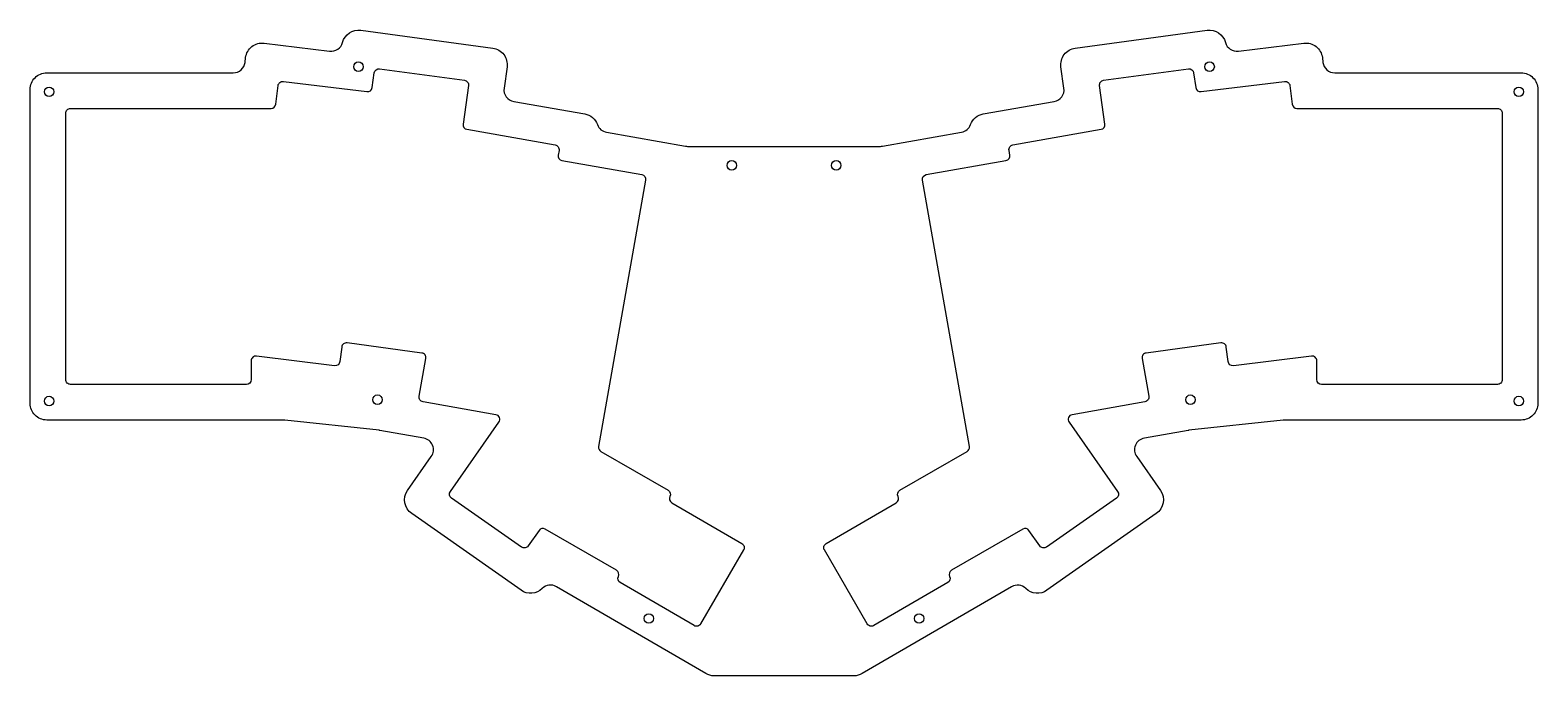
# Model space of a CAD drawing. Header units: millimetres. Extents: x -54 to 263, y 15 to 151.
import ezdxf

# ---------------------------------------------------------------- set-up
doc = ezdxf.new("R2010")
doc.units = ezdxf.units.MM
doc.layers.get('0').update_dxf_attribs({"linetype": 'CONTINUOUS'})

msp = doc.modelspace()

# ---------------------------------------------------------------- linework, layer by layer
for points in [[(84.41, 126.69), (125.07, 126.69, 0.043648), (125.51, 126.73), (142.12, 129.65, 0.268071), (144.03, 131.26, -0.26809), (146.71, 133.51), (161.65, 136.14, 0.404033), (163.69, 138.95), (163.07, 143.41, -0.415777), (166.07, 147.36), (193.86, 151.12, -0.377209), (197.71, 148.55, 0.373783), (200.43, 146.72), (214.21, 148.41, -0.414245), (218.11, 145.37), (218.24, 144.37, 0.378894), (220.72, 142.17), (259.99, 142.17, -0.414214), (263.49, 138.67), (263.49, 72.57, -0.414214), (259.99, 69.07), (210.11, 69.07, 0.02701), (209.84, 69.06), (190, 66.91, 0.016601), (189.83, 66.88), (180.63, 65.26, 0.548642), (179.01, 61.37), (184, 54.24, -0.414189), (183.14, 49.36), (160.12, 33.24, -0.360725), (155.67, 33.61, 0.337103), (152.67, 33.98), (121.21, 15.69, -0.132432), (119.45, 15.22), (90.03, 15.22, -0.132432), (88.27, 15.69), (56.82, 33.98, 0.337103), (53.81, 33.61, -0.360725), (49.36, 33.24), (26.34, 49.36, -0.414189), (25.48, 54.24), (30.47, 61.37, 0.548642), (28.86, 65.26), (19.65, 66.88, 0.016601), (19.49, 66.91), (-0.35, 69.06, 0.02701), (-0.62, 69.07), (-50.51, 69.07, -0.414214), (-54.01, 72.57), (-54.01, 138.67, -0.414214), (-50.51, 142.17), (-11.23, 142.17, 0.378894), (-8.75, 144.37), (-8.63, 145.37, -0.414245), (-4.73, 148.41), (9.06, 146.72, 0.373783), (11.78, 148.55, -0.377209), (15.62, 151.12), (43.42, 147.36, -0.415777), (46.41, 143.41), (45.79, 138.95, 0.404033), (47.83, 136.14), (62.77, 133.51, -0.26809), (65.45, 131.26, 0.268071), (67.37, 129.65), (83.98, 126.73, 0.043648)], [(-1.79, 139.49, -0.414245), (-0.68, 140.36), (16.92, 138.2, 0.409142), (18.03, 139.05), (18.47, 142.16, -0.412652), (19.59, 143.01), (37.43, 140.6, -0.415777), (38.29, 139.47), (37.15, 131.39, 0.404033), (37.97, 130.27), (56.54, 126.99, -0.414218), (57.36, 125.84), (57.18, 124.85, 0.414198), (57.99, 123.69), (74.78, 120.73, -0.414211), (75.6, 119.57), (65.71, 63.48, 0.315271), (66.19, 62.44), (80.32, 54.28, -0.394798), (80.72, 52.97, 0.393925), (81.12, 51.66), (95.88, 43.08, -0.414214), (96.24, 41.71), (87.19, 26.15, -0.414214), (85.82, 25.79), (70.26, 34.84, -0.393505), (69.86, 36.15, 0.394378), (69.47, 37.45), (54.47, 46.11, 0.388892), (53.15, 45.82), (50.87, 42.56, -0.414225), (49.48, 42.31), (34.74, 52.64, -0.414189), (34.49, 54.03), (44.72, 68.64, 0.548642), (44.07, 70.2), (28.73, 72.9, -0.414218), (27.92, 74.06), (29.33, 82.02, 0.426048), (28.48, 83.18), (12.72, 85.31, 0.417612), (11.6, 84.44), (11.22, 81.37, -0.41409), (10.1, 80.5), (-6.34, 82.52, 0.450459), (-7.46, 81.53), (-7.46, 77.57, -0.414203), (-8.46, 76.57), (-45.51, 76.57, -0.414214), (-46.51, 77.57), (-46.51, 133.67, -0.414214), (-45.51, 134.67), (-3.27, 134.67, 0.378894), (-2.28, 135.55)], [(152.13, 125.84, -0.414218), (152.94, 126.99), (171.51, 130.27, 0.404033), (172.33, 131.39), (171.2, 139.47, -0.415777), (172.05, 140.6), (189.89, 143.01, -0.412652), (191.01, 142.16), (191.45, 139.05, 0.409142), (192.56, 138.2), (210.16, 140.36, -0.414245), (211.28, 139.49), (211.76, 135.55, 0.378894), (212.75, 134.67), (254.99, 134.67, -0.414214), (255.99, 133.67), (255.99, 77.57, -0.414214), (254.99, 76.57), (217.94, 76.57, -0.414203), (216.94, 77.57), (216.94, 81.53, 0.450459), (215.82, 82.52), (199.38, 80.5, -0.41409), (198.26, 81.37), (197.89, 84.44, 0.417612), (196.76, 85.31), (181.01, 83.18, 0.426048), (180.16, 82.02), (181.56, 74.06, -0.414218), (180.75, 72.9), (165.41, 70.2, 0.548642), (164.76, 68.64), (174.99, 54.03, -0.414189), (174.75, 52.64), (160, 42.31, -0.414225), (158.61, 42.56), (156.33, 45.82, 0.388892), (155.01, 46.11), (140.02, 37.45, 0.394378), (139.62, 36.15, -0.393505), (139.22, 34.84), (123.66, 25.79, -0.414214), (122.29, 26.15), (113.24, 41.71, -0.414214), (113.61, 43.08), (128.37, 51.66, 0.393925), (128.76, 52.97, -0.394798), (129.16, 54.28), (143.29, 62.44, 0.315271), (143.78, 63.48), (133.89, 119.57, -0.414211), (134.7, 120.73), (151.49, 123.69, 0.414198), (152.3, 124.85)]]:
    msp.add_lwpolyline(points, format="xyb", close=True)
for centre in [(15.12, 143.46), (194.37, 143.46), (-50.01, 138.17), (259.49, 138.17), (93.74, 122.69), (115.74, 122.69), (-50.01, 73.07), (19.14, 73.35), (190.34, 73.35), (259.49, 73.07), (76.28, 27.29), (133.2, 27.29)]:
    msp.add_circle(centre, 1)

doc.saveas('drawing.dxf')
